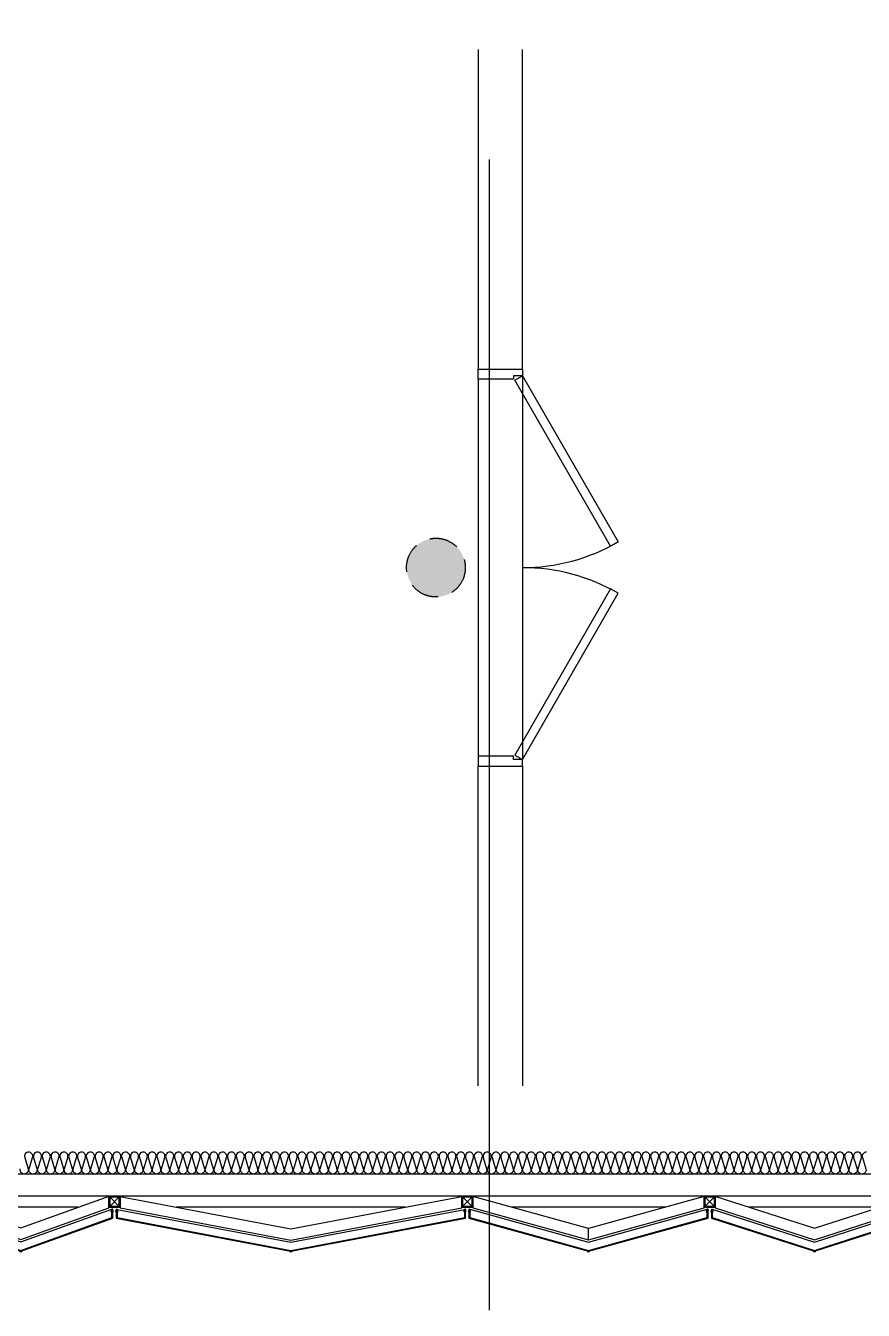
# Model space of a CAD drawing. Header units: millimetres. Extents: x -95754 to 177808, y 34455 to 150605.
# Drawn here: x 96501 to 100300, y 106487 to 112312 of the extents above; entities that cross this region are included whole.
import ezdxf

# ---------------------------------------------------------------- set-up
doc = ezdxf.new("R2010")
doc.units = ezdxf.units.MM
doc.header["$LTSCALE"] = 300
doc.linetypes.add('ghid', pattern=[3, 2, -1])
doc.linetypes.add('HID', pattern=[2.8, 1.8, -1])
for name, color, linetype in [('6FIN', 6, 'Continuous'), ('A-CEN', 1, 'Continuous'), ('A-DOOR', 4, 'Continuous'), ('A-DOOR-1', 1, 'Continuous'), ('A-DOOR-8', 8, 'Continuous'), ('A-WALL-D', 7, 'Continuous'), ('A-갑종방화문', 7, 'Continuous'), ('A-방화문표기', 6, 'ghid'), ('A-하지철물', 55, 'Continuous'), ('alucobond', 4, 'Continuous'), ('ISL', 251, 'Continuous'), ('mold', 4, 'Continuous'), ('SHEET', 6, 'Continuous')]:
    doc.layers.add(name, color=color, linetype=linetype)

# ---------------------------------------------------------------- blocks, each defined once
blk = doc.blocks.new('FDD-2')
at = {"layer": 'A-DOOR', "linetype": 'Continuous'}
for points in [[(-870, 200), (-116.6, 635), (-96.6, 600.4), (-850, 165.4)], [(870, 200), (116.6, 635), (96.6, 600.4), (850, 165.4)], [(-900, 200), (-870, 200), (-870, 160), (-855, 160), (-855, 0), (-900, 0)], [(900, 200), (870, 200), (870, 160), (855, 160), (855, 0), (900, 0)]]:
    blk.add_lwpolyline(points, close=True, dxfattribs=at)
at = {"layer": 'A-DOOR-1', "linetype": 'Continuous'}
for centre, start, end in [((-870, 200), 0, 30), ((870, 200), 150, 180)]:
    blk.add_arc(centre, 870, start, end, dxfattribs=at)
at = {"layer": 'A-DOOR-8', "linetype": 'Continuous'}
for p, q in [((-870, 200), (870, 200)), ((-855, 0), (855, 0))]:
    blk.add_line(p, q, dxfattribs=at)
blk = doc.blocks.new('EX-1100')
at = {"layer": '6FIN', "elevation": 0}
for points in [[(3.2, 204.1), (46.8, 204.1, 0.414214), (50, 207.3), (50, 250.9, 0.414214), (46.8, 254.1), (3.2, 254.1, 0.414214), (0, 250.9), (0, 207.3, 0.414214)], [(1146.8, 204.1), (1103.2, 204.1, -0.414214), (1100, 207.3), (1100, 250.9, -0.414214), (1103.2, 254.1), (1146.8, 254.1, -0.414214), (1150, 250.9), (1150, 207.3, -0.414214)]]:
    blk.add_lwpolyline(points, format="xyb", close=True, dxfattribs=at)
at = {"layer": 'A-하지철물'}
for p, q in [((1100, 254.1), (50, 254.1)), ((923.1, 204.1), (226.9, 204.1)), ((575, 55.9), (575, 107.8))]:
    blk.add_line(p, q, dxfattribs=at)
at = {"layer": 'A-하지철물', "elevation": 0}
blk.add_lwpolyline([(1100, 201.1), (1100, 253), (575, 107.8), (50, 253), (50, 201.1), (575, 55.9)], close=True, dxfattribs=at)
at = {"layer": 'A-하지철물'}
blk.add_circle((575, 4.1), 4.07, dxfattribs=at)
at = {"layer": 'alucobond', "color": 251, "linetype": 'HID', "ltscale": 10}
for p, q in [((30.2, 185.1), (41.5, 185.1)), ((31.5, 182.4), (31.5, 187.8)), ((31.5, 186.6), (39.5, 186.6)), ((31.5, 183.6), (39.5, 183.6)), ((32, 189.3), (32.5, 189.3)), ((32, 180.9), (32.5, 180.9)), ((32.5, 180.9), (32.5, 189.3)), ((38, 182.7), (38, 187.4)), ((39.5, 182.7), (39.5, 187.4)), ((1119.8, 185.1), (1108.5, 185.1)), ((1110.5, 182.7), (1110.5, 187.4)), ((1118.5, 186.6), (1110.5, 186.6)), ((1118.5, 183.6), (1110.5, 183.6)), ((1112, 182.7), (1112, 187.4)), ((1117.5, 180.9), (1117.5, 189.3)), ((1118, 189.3), (1117.5, 189.3)), ((1118, 180.9), (1117.5, 180.9)), ((1118.5, 182.4), (1118.5, 187.8))]:
    blk.add_line(p, q, dxfattribs=at)
at = {"layer": 'alucobond'}
for p, q in [((32.5, 195.1), (36.5, 195.1)), ((1117.5, 195.1), (1113.5, 195.1))]:
    blk.add_line(p, q, dxfattribs=at)
at = {"layer": 'alucobond', "color": 251, "linetype": 'HID', "ltscale": 10, "elevation": 0}
for points in [[(32, 189.3), (31.5, 187.8)], [(32, 180.9), (31.5, 182.4)], [(36.5, 194.5), (575, 45.6), (1113.5, 194.5)], [(1118, 189.3), (1118.5, 187.8)], [(1118, 180.9), (1118.5, 182.4)]]:
    blk.add_lwpolyline(points, dxfattribs=at)
at = {"layer": 'alucobond', "elevation": 0}
for points in [[(32.5, 195.1), (32.5, 154.1), (575, 4.1), (1117.5, 154.1), (1117.5, 195.1)], [(36.5, 195.1), (36.5, 157.1), (575, 8.2), (1113.5, 157.1), (1113.5, 195.1)], [(1113.5, 195.1), (1113.5, 157.2)]]:
    blk.add_lwpolyline(points, dxfattribs=at)
at = {"layer": 'alucobond', "color": 251, "linetype": 'HID', "ltscale": 10, "elevation": 0}
for points in [[(39.5, 186.6, -0.666667), (39.5, 183.6, -1.5)], [(1110.5, 186.6, 0.666667), (1110.5, 183.6, 1.5)]]:
    blk.add_lwpolyline(points, format="xyb", dxfattribs=at)
at = {"layer": 'alucobond', "color": 251, "linetype": 'HID', "ltscale": 10}
for centre, start, end in [((38.7, 187.4), 0, 180), ((38.7, 182.7), 180, 0), ((1111.3, 187.4), 0, 180), ((1111.3, 182.7), 180, 0)]:
    blk.add_arc(centre, 0.75, start, end, dxfattribs=at)
at = {"layer": 'mold', "color": 4, "elevation": 0}
for points in [[(25, 204.1), (25, 202.6)], [(1125, 204.1), (1125, 202.6)]]:
    blk.add_lwpolyline(points, dxfattribs=at)
at = {"layer": 'SHEET', "color": 8}
for p, q in [((46.8, 250.9), (3.2, 207.3)), ((3.2, 250.9), (46.8, 207.3)), ((1103.2, 250.9), (1146.8, 207.3)), ((1146.8, 250.9), (1103.2, 207.3))]:
    blk.add_line(p, q, dxfattribs=at)
at = {"layer": 'SHEET', "color": 8, "elevation": 0}
for points in [[(3.2, 207.3), (46.8, 207.3), (46.8, 250.9), (3.2, 250.9)], [(1146.8, 207.3), (1103.2, 207.3), (1103.2, 250.9), (1146.8, 250.9)]]:
    blk.add_lwpolyline(points, close=True, dxfattribs=at)
blk = doc.blocks.new('EX-850-1')
at = {"layer": '6FIN', "elevation": 0}
for points in [[(3.2, 204.1), (46.8, 204.1, 0.414214), (50, 207.3), (50, 250.9, 0.414214), (46.8, 254.1), (3.2, 254.1, 0.414214), (0, 250.9), (0, 207.3, 0.414214)], [(896.8, 204.1), (853.2, 204.1, -0.414214), (850, 207.3), (850, 250.9, -0.414214), (853.2, 254.1), (896.8, 254.1, -0.414214), (900, 250.9), (900, 207.3, -0.414214)]]:
    blk.add_lwpolyline(points, format="xyb", close=True, dxfattribs=at)
at = {"layer": 'A-하지철물'}
for p, q in [((850, 254.1), (50, 254.1)), ((710.9, 204.1), (189.1, 204.1))]:
    blk.add_line(p, q, dxfattribs=at)
at = {"layer": 'A-하지철물', "elevation": 0}
for points in [[(49.9, 254.1), (450, 110.3), (850.1, 254.1)], [(50, 204.1), (50, 200.9), (450, 57.2), (850, 200.9), (850, 204.1)]]:
    blk.add_lwpolyline(points, dxfattribs=at)
at = {"layer": 'A-하지철물'}
blk.add_circle((450, 4.1), 4.07, dxfattribs=at)
at = {"layer": 'alucobond', "color": 251, "linetype": 'HID', "ltscale": 10}
for p, q in [((30.2, 185.1), (41.5, 185.1)), ((31.5, 182.4), (31.5, 187.8)), ((31.5, 186.6), (39.5, 186.6)), ((31.5, 183.6), (39.5, 183.6)), ((32, 189.3), (32.5, 189.3)), ((32, 180.9), (32.5, 180.9)), ((32.5, 180.9), (32.5, 189.3)), ((38, 182.7), (38, 187.4)), ((39.5, 182.7), (39.5, 187.4)), ((869.8, 185.1), (858.5, 185.1)), ((860.5, 182.7), (860.5, 187.4)), ((868.5, 186.6), (860.5, 186.6)), ((868.5, 183.6), (860.5, 183.6)), ((862, 182.7), (862, 187.4)), ((867.5, 180.9), (867.5, 189.3)), ((868, 189.3), (867.5, 189.3)), ((868, 180.9), (867.5, 180.9)), ((868.5, 182.4), (868.5, 187.8))]:
    blk.add_line(p, q, dxfattribs=at)
at = {"layer": 'alucobond'}
for p, q in [((32.5, 195.1), (36.5, 195.1)), ((867.5, 195.1), (863.5, 195.1))]:
    blk.add_line(p, q, dxfattribs=at)
at = {"layer": 'alucobond', "color": 251, "linetype": 'HID', "ltscale": 10}
for points in [[(32, 189.3), (31.5, 187.8)], [(32, 180.9), (31.5, 182.4)], [(868, 189.3), (868.5, 187.8)], [(868, 180.9), (868.5, 182.4)]]:
    blk.add_lwpolyline(points, dxfattribs=at)
at = {"layer": 'alucobond', "elevation": 0}
for points in [[(32.5, 195.1), (32.5, 154.1), (450, 4.1), (867.5, 154.1), (867.5, 195.1)], [(36.5, 195.1), (36.5, 156.9), (450, 8.3), (863.5, 156.9), (863.5, 195.1)]]:
    blk.add_lwpolyline(points, dxfattribs=at)
at = {"layer": 'alucobond', "color": 251, "linetype": 'HID', "ltscale": 10, "elevation": 0}
blk.add_lwpolyline([(36.5, 195.1), (450, 46.6), (863.5, 195.1)], dxfattribs=at)
at = {"layer": 'alucobond', "color": 251, "linetype": 'HID', "ltscale": 10}
for points in [[(39.5, 186.6, -0.666667), (39.5, 183.6, -1.5)], [(860.5, 186.6, 0.666667), (860.5, 183.6, 1.5)]]:
    blk.add_lwpolyline(points, format="xyb", dxfattribs=at)
for centre, start, end in [((38.7, 187.4), 0, 180), ((38.7, 182.7), 180, 0), ((861.3, 187.4), 0, 180), ((861.3, 182.7), 180, 0)]:
    blk.add_arc(centre, 0.75, start, end, dxfattribs=at)
at = {"layer": 'mold', "color": 4}
for points in [[(25, 204.1), (25, 202.6)], [(875, 204.1), (875, 202.6)]]:
    blk.add_lwpolyline(points, dxfattribs=at)
at = {"layer": 'SHEET', "color": 8}
for p, q in [((46.8, 250.9), (3.2, 207.3)), ((3.2, 250.9), (46.8, 207.3)), ((853.2, 250.9), (896.8, 207.3)), ((896.8, 250.9), (853.2, 207.3))]:
    blk.add_line(p, q, dxfattribs=at)
at = {"layer": 'SHEET', "color": 8, "elevation": 0}
for points in [[(3.2, 207.3), (46.8, 207.3), (46.8, 250.9), (3.2, 250.9)], [(896.8, 207.3), (853.2, 207.3), (853.2, 250.9), (896.8, 250.9)]]:
    blk.add_lwpolyline(points, close=True, dxfattribs=at)
blk = doc.blocks.new('EX-1600')
at = {"layer": '6FIN', "elevation": 0}
for points in [[(3.2, 204.1), (46.8, 204.1, 0.414214), (50, 207.3), (50, 250.9, 0.414214), (46.8, 254.1), (3.2, 254.1, 0.414214), (0, 250.9), (0, 207.3, 0.414214)], [(1646.8, 204.1), (1603.2, 204.1, -0.414214), (1600, 207.3), (1600, 250.9, -0.414214), (1603.2, 254.1), (1646.8, 254.1, -0.414214), (1650, 250.9), (1650, 207.3, -0.414214)]]:
    blk.add_lwpolyline(points, format="xyb", close=True, dxfattribs=at)
at = {"layer": 'A-하지철물'}
for p, q in [((1600, 254.1), (50, 254.1)), ((1344, 204.1), (306, 204.1))]:
    blk.add_line(p, q, dxfattribs=at)
at = {"layer": 'A-하지철물', "elevation": 0}
for points in [[(41.9, 254.1), (825, 105.8), (1608.1, 254.1)], [(50, 204.1), (50, 201.6), (825, 55), (1600, 201.6), (1600, 204.1)]]:
    blk.add_lwpolyline(points, dxfattribs=at)
at = {"layer": 'A-하지철물'}
blk.add_circle((825, 4.1), 4.07, dxfattribs=at)
at = {"layer": 'alucobond', "color": 251, "linetype": 'HID', "ltscale": 10}
for p, q in [((30.2, 185.1), (41.5, 185.1)), ((31.5, 182.4), (31.5, 187.8)), ((31.5, 186.6), (39.5, 186.6)), ((31.5, 183.6), (39.5, 183.6)), ((32, 189.3), (32.5, 189.3)), ((32, 180.9), (32.5, 180.9)), ((32.5, 180.9), (32.5, 189.3)), ((38, 182.7), (38, 187.4)), ((39.5, 182.7), (39.5, 187.4)), ((1619.8, 185.1), (1608.5, 185.1)), ((1610.5, 182.7), (1610.5, 187.4)), ((1618.5, 186.6), (1610.5, 186.6)), ((1618.5, 183.6), (1610.5, 183.6)), ((1612, 182.7), (1612, 187.4)), ((1617.5, 180.9), (1617.5, 189.3)), ((1618, 189.3), (1617.5, 189.3)), ((1618, 180.9), (1617.5, 180.9)), ((1618.5, 182.4), (1618.5, 187.8))]:
    blk.add_line(p, q, dxfattribs=at)
at = {"layer": 'alucobond'}
for p, q in [((32.5, 195.1), (36.5, 195.1)), ((1617.5, 195.1), (1613.5, 195.1))]:
    blk.add_line(p, q, dxfattribs=at)
at = {"layer": 'alucobond', "color": 251, "linetype": 'HID', "ltscale": 10}
for points in [[(32, 189.3), (31.5, 187.8)], [(32, 180.9), (31.5, 182.4)]]:
    blk.add_lwpolyline(points, dxfattribs=at)
at = {"layer": 'alucobond', "elevation": 0}
for points in [[(32.5, 195.1), (32.5, 154.1), (825, 4.1), (1617.5, 154.1), (1617.5, 195.1)], [(36.5, 195.1), (36.5, 157.4), (825, 8.1), (1613.5, 157.4), (1613.5, 195.1)]]:
    blk.add_lwpolyline(points, dxfattribs=at)
at = {"layer": 'alucobond', "color": 251, "linetype": 'HID', "ltscale": 10, "elevation": 0}
for points in [[(36.5, 194), (825, 44.8), (1613.5, 194)], [(1618, 189.3), (1618.5, 187.8)], [(1618, 180.9), (1618.5, 182.4)]]:
    blk.add_lwpolyline(points, dxfattribs=at)
at = {"layer": 'alucobond', "color": 251, "linetype": 'HID', "ltscale": 10}
blk.add_lwpolyline([(39.5, 186.6, -0.666667), (39.5, 183.6, -1.5)], format="xyb", dxfattribs=at)
at = {"layer": 'alucobond', "color": 251, "linetype": 'HID', "ltscale": 10, "elevation": 0}
blk.add_lwpolyline([(1610.5, 186.6, 0.666667), (1610.5, 183.6, 1.5)], format="xyb", dxfattribs=at)
at = {"layer": 'alucobond', "color": 251, "linetype": 'HID', "ltscale": 10}
for centre, start, end in [((38.7, 187.4), 0, 180), ((38.7, 182.7), 180, 0), ((1611.3, 187.4), 0, 180), ((1611.3, 182.7), 180, 0)]:
    blk.add_arc(centre, 0.75, start, end, dxfattribs=at)
at = {"layer": 'mold', "color": 4}
blk.add_lwpolyline([(25, 204.1), (25, 202.6)], dxfattribs=at)
at = {"layer": 'mold', "color": 4, "elevation": 0}
blk.add_lwpolyline([(1625, 204.1), (1625, 202.6)], dxfattribs=at)
at = {"layer": 'SHEET', "color": 8}
for p, q in [((46.8, 250.9), (3.2, 207.3)), ((3.2, 250.9), (46.8, 207.3)), ((1603.2, 250.9), (1646.8, 207.3)), ((1646.8, 250.9), (1603.2, 207.3))]:
    blk.add_line(p, q, dxfattribs=at)
at = {"layer": 'SHEET', "color": 8, "elevation": 0}
for points in [[(3.2, 207.3), (46.8, 207.3), (46.8, 250.9), (3.2, 250.9)], [(1646.8, 207.3), (1603.2, 207.3), (1603.2, 250.9), (1646.8, 250.9)]]:
    blk.add_lwpolyline(points, close=True, dxfattribs=at)
blk = doc.blocks.new('EX-950-1')
at = {"layer": '6FIN', "elevation": 0}
for points in [[(3.2, 204.1), (46.8, 204.1, 0.414214), (50, 207.3), (50, 250.9, 0.414214), (46.8, 254.1), (3.2, 254.1, 0.414214), (0, 250.9), (0, 207.3, 0.414214)], [(996.8, 204.1), (953.2, 204.1, -0.414214), (950, 207.3), (950, 250.9, -0.414214), (953.2, 254.1), (996.8, 254.1, -0.414214), (1000, 250.9), (1000, 207.3, -0.414214)]]:
    blk.add_lwpolyline(points, format="xyb", close=True, dxfattribs=at)
at = {"layer": 'A-하지철물'}
for p, q in [((950, 254.1), (50, 254.1)), ((796, 204.1), (204, 204.1))]:
    blk.add_line(p, q, dxfattribs=at)
at = {"layer": 'A-하지철물', "elevation": 0}
for points in [[(48.1, 254.1), (500, 109.1), (951.9, 254.1)], [(50, 204.1), (50, 201), (500, 56.6), (950, 201), (950, 204.1)]]:
    blk.add_lwpolyline(points, dxfattribs=at)
at = {"layer": 'A-하지철물'}
blk.add_circle((500, 4.1), 4.07, dxfattribs=at)
at = {"layer": 'alucobond', "color": 251, "linetype": 'HID', "ltscale": 10}
for p, q in [((30.2, 185.1), (41.5, 185.1)), ((31.5, 182.4), (31.5, 187.8)), ((31.5, 186.6), (39.5, 186.6)), ((31.5, 183.6), (39.5, 183.6)), ((32, 189.3), (32.5, 189.3)), ((32, 180.9), (32.5, 180.9)), ((32.5, 180.9), (32.5, 189.3)), ((38, 182.7), (38, 187.4)), ((39.5, 182.7), (39.5, 187.4)), ((969.8, 185.1), (958.5, 185.1)), ((960.5, 182.7), (960.5, 187.4)), ((968.5, 186.6), (960.5, 186.6)), ((968.5, 183.6), (960.5, 183.6)), ((962, 182.7), (962, 187.4)), ((967.5, 180.9), (967.5, 189.3)), ((968, 189.3), (967.5, 189.3)), ((968, 180.9), (967.5, 180.9)), ((968.5, 182.4), (968.5, 187.8))]:
    blk.add_line(p, q, dxfattribs=at)
at = {"layer": 'alucobond'}
for p, q in [((32.5, 195.1), (36.5, 195.1)), ((967.5, 195.1), (963.5, 195.1))]:
    blk.add_line(p, q, dxfattribs=at)
at = {"layer": 'alucobond', "color": 251, "linetype": 'HID', "ltscale": 10}
for points in [[(32, 189.3), (31.5, 187.8)], [(32, 180.9), (31.5, 182.4)], [(968, 189.3), (968.5, 187.8)], [(968, 180.9), (968.5, 182.4)]]:
    blk.add_lwpolyline(points, dxfattribs=at)
at = {"layer": 'alucobond', "elevation": 0}
for points in [[(32.5, 195.1), (32.5, 154.1), (500, 4.1), (967.5, 154.1), (967.5, 195.1)], [(36.5, 195.1), (36.5, 157), (500, 8.3), (963.5, 157), (963.5, 195.1)]]:
    blk.add_lwpolyline(points, dxfattribs=at)
at = {"layer": 'alucobond', "color": 251, "linetype": 'HID', "ltscale": 10, "elevation": 0}
blk.add_lwpolyline([(36.5, 194.8), (500, 46.1), (963.5, 194.8)], dxfattribs=at)
at = {"layer": 'alucobond', "color": 251, "linetype": 'HID', "ltscale": 10}
for points in [[(39.5, 186.6, -0.666667), (39.5, 183.6, -1.5)], [(960.5, 186.6, 0.666667), (960.5, 183.6, 1.5)]]:
    blk.add_lwpolyline(points, format="xyb", dxfattribs=at)
for centre, start, end in [((38.7, 187.4), 0, 180), ((38.7, 182.7), 180, 0), ((961.3, 187.4), 0, 180), ((961.3, 182.7), 180, 0)]:
    blk.add_arc(centre, 0.75, start, end, dxfattribs=at)
at = {"layer": 'mold', "color": 4}
for points in [[(25, 204.1), (25, 202.6)], [(975, 204.1), (975, 202.6)]]:
    blk.add_lwpolyline(points, dxfattribs=at)
at = {"layer": 'SHEET', "color": 8}
for p, q in [((46.8, 250.9), (3.2, 207.3)), ((3.2, 250.9), (46.8, 207.3)), ((953.2, 250.9), (996.8, 207.3)), ((996.8, 250.9), (953.2, 207.3))]:
    blk.add_line(p, q, dxfattribs=at)
at = {"layer": 'SHEET', "color": 8, "elevation": 0}
for points in [[(3.2, 207.3), (46.8, 207.3), (46.8, 250.9), (3.2, 250.9)], [(996.8, 207.3), (953.2, 207.3), (953.2, 250.9), (996.8, 250.9)]]:
    blk.add_lwpolyline(points, close=True, dxfattribs=at)
blk = doc.blocks.new('SYM-갑종방화문')
at = {"layer": 'A-방화문표기'}
blk.add_hatch(color=251, dxfattribs=at).paths.add_polyline_path([(-600, 0, 1), (600, 0, 1)])
at = {"layer": 'A-방화문표기', "color": 251}
blk.add_circle((0, 0), 600, dxfattribs=at)
blk = doc.blocks.new('A$C1B410CB1')
at = {"layer": 'A-갑종방화문', "xscale": 0.1666666666666667, "yscale": 0.1666666666666667, "zscale": 0.1666666666666667}
blk.add_blockref('SYM-갑종방화문', (100, 100), dxfattribs=at)

msp = doc.modelspace()

# ---------------------------------------------------------------- linework, layer by layer
at = {"layer": 'A-CEN'}
msp.add_line((98603.6, 111705), (98603.6, 106487.3), dxfattribs=at)
at = {"layer": 'A-WALL-D', "elevation": 0}
for points in [[(98553.6, 112205), (98553.6, 110755), (98753.6, 110755), (98753.6, 112205)], [(98553.6, 107505), (98553.6, 108955), (98753.6, 108955), (98753.6, 107505)]]:
    msp.add_lwpolyline(points, dxfattribs=at)
at = {"layer": 'ISL', "elevation": 0}
msp.add_lwpolyline([(177453.6, 135425), (177453.6, 107105), (92053.6, 107105), (92053.6, 121780)], dxfattribs=at)
msp.add_lwpolyline([(100314, 107205, 0.509267), (100296.4, 107180.8), (100311.7, 107129.3, -1.372593), (100276.4, 107129.3), (100291.7, 107180.8, 0.509267), (100274, 107205, 0.509267), (100256.4, 107180.8), (100271.7, 107129.3, -1.372593), (100236.4, 107129.3), (100251.7, 107180.8, 0.509267), (100234, 107205, 0.509267), (100216.4, 107180.8), (100231.7, 107129.3, -1.372593), (100196.4, 107129.3), (100211.7, 107180.8, 0.509267), (100194, 107205, 0.509267), (100176.4, 107180.8), (100191.7, 107129.3, -1.372593), (100156.4, 107129.3), (100171.7, 107180.8, 0.509267), (100154, 107205, 0.509267), (100136.4, 107180.8), (100151.7, 107129.3, -1.372593), (100116.4, 107129.3), (100131.7, 107180.8, 0.509267), (100114, 107205, 0.509267), (100096.4, 107180.8), (100111.7, 107129.3, -1.372593), (100076.4, 107129.3), (100091.7, 107180.8, 0.509267), (100074, 107205, 0.509267), (100056.4, 107180.8), (100071.7, 107129.3, -1.372593), (100036.4, 107129.3), (100051.7, 107180.8, 0.509267), (100034, 107205, 0.509267), (100016.4, 107180.8), (100031.7, 107129.3, -1.372593), (99996.4, 107129.3), (100011.7, 107180.8, 0.509267), (99994, 107205, 0.509267), (99976.4, 107180.8), (99991.7, 107129.3, -1.372593), (99956.4, 107129.3), (99971.7, 107180.8, 0.509267), (99954, 107205, 0.509267), (99936.4, 107180.8), (99951.7, 107129.3, -1.372593), (99916.4, 107129.3), (99931.7, 107180.8, 0.509267), (99914, 107205, 0.509267), (99896.4, 107180.8), (99911.7, 107129.3, -1.372593), (99876.4, 107129.3), (99891.7, 107180.8, 0.509267), (99874, 107205, 0.509267), (99856.4, 107180.8), (99871.7, 107129.3, -1.372593), (99836.4, 107129.3), (99851.7, 107180.8, 0.509267), (99834, 107205, 0.509267), (99816.4, 107180.8), (99831.7, 107129.3, -1.372593), (99796.4, 107129.3), (99811.7, 107180.8, 0.509267), (99794, 107205, 0.509267), (99776.4, 107180.8), (99791.7, 107129.3, -1.372593), (99756.4, 107129.3), (99771.7, 107180.8, 0.509267), (99754, 107205, 0.509267), (99736.4, 107180.8), (99751.7, 107129.3, -1.372593), (99716.4, 107129.3), (99731.7, 107180.8, 0.509267), (99714.1, 107205, 0.509267), (99696.4, 107180.8), (99711.7, 107129.3, -1.372593), (99676.4, 107129.3), (99691.7, 107180.8, 0.509267), (99674.1, 107205, 0.509267), (99656.4, 107180.8), (99671.7, 107129.3, -1.372593), (99636.4, 107129.3), (99651.7, 107180.8, 0.509267), (99634.1, 107205, 0.509267), (99616.4, 107180.8), (99631.7, 107129.3, -1.372593), (99596.4, 107129.3), (99611.7, 107180.8, 0.509267), (99594.1, 107205, 0.509267), (99576.4, 107180.8), (99591.7, 107129.3, -1.372593), (99556.4, 107129.3), (99571.7, 107180.8, 0.509267), (99554.1, 107205, 0.509267), (99536.4, 107180.8), (99551.7, 107129.3, -1.372593), (99516.4, 107129.3), (99531.7, 107180.8, 0.509267), (99514.1, 107205, 0.509267), (99496.4, 107180.8), (99511.7, 107129.3, -1.372593), (99476.4, 107129.3), (99491.7, 107180.8, 0.509267), (99474.1, 107205, 0.509267), (99456.4, 107180.8), (99471.7, 107129.3, -1.372593), (99436.4, 107129.3), (99451.7, 107180.8, 0.509267), (99434.1, 107205, 0.509267), (99416.4, 107180.8), (99431.7, 107129.3, -1.372593), (99396.4, 107129.3), (99411.7, 107180.8, 0.509267), (99394.1, 107205, 0.509267), (99376.4, 107180.8), (99391.7, 107129.3, -1.372593), (99356.4, 107129.3), (99371.7, 107180.8, 0.509267), (99354.1, 107205, 0.509267), (99336.4, 107180.8), (99351.7, 107129.3, -1.372593), (99316.4, 107129.3), (99331.7, 107180.8, 0.509267), (99314.1, 107205, 0.509267), (99296.4, 107180.8), (99311.7, 107129.3, -1.372593), (99276.4, 107129.3), (99291.7, 107180.8, 0.509267), (99274.1, 107205, 0.509267), (99256.4, 107180.8), (99271.7, 107129.3, -1.372593), (99236.4, 107129.3), (99251.7, 107180.8, 0.509267), (99234.1, 107205, 0.509267), (99216.4, 107180.8), (99231.7, 107129.3, -1.372593), (99196.4, 107129.3), (99211.7, 107180.8, 0.509267), (99194.1, 107205, 0.509267), (99176.4, 107180.8), (99191.7, 107129.3, -1.372593), (99156.4, 107129.3), (99171.7, 107180.8, 0.509267), (99154.1, 107205, 0.509267), (99136.4, 107180.8), (99151.7, 107129.3, -1.372593), (99116.4, 107129.3), (99131.7, 107180.8, 0.509267), (99114.1, 107205, 0.509267), (99096.4, 107180.8), (99111.7, 107129.3, -1.372593), (99076.4, 107129.3), (99091.7, 107180.8, 0.509267), (99074.1, 107205, 0.509267), (99056.4, 107180.8), (99071.7, 107129.3, -1.372593), (99036.4, 107129.3), (99051.7, 107180.8, 0.509267), (99034.1, 107205, 0.509267), (99016.4, 107180.8), (99031.7, 107129.3, -1.372593), (98996.4, 107129.3), (99011.7, 107180.8, 0.509267), (98994.1, 107205, 0.509267), (98976.4, 107180.8), (98991.7, 107129.3, -1.372593), (98956.4, 107129.3), (98971.7, 107180.8, 0.509267), (98954.1, 107205, 0.509267), (98936.4, 107180.8), (98951.7, 107129.3, -1.372593), (98916.4, 107129.3), (98931.7, 107180.8, 0.509267), (98914.1, 107205, 0.509267), (98896.4, 107180.8), (98911.7, 107129.3, -1.372593), (98876.4, 107129.3), (98891.7, 107180.8, 0.509267), (98874.1, 107205, 0.509267), (98856.4, 107180.8), (98871.7, 107129.3, -1.372593), (98836.4, 107129.3), (98851.7, 107180.8, 0.509267), (98834.1, 107205, 0.509267), (98816.4, 107180.8), (98831.7, 107129.3, -1.372593), (98796.4, 107129.3), (98811.7, 107180.8, 0.509267), (98794.1, 107205, 0.509267), (98776.4, 107180.8), (98791.7, 107129.3, -1.372593), (98756.4, 107129.3), (98771.7, 107180.8, 0.509267), (98754.1, 107205, 0.509267), (98736.4, 107180.8), (98751.7, 107129.3, -1.372593), (98716.4, 107129.3), (98731.7, 107180.8, 0.509267), (98714.1, 107205, 0.509267), (98696.4, 107180.8), (98711.7, 107129.3, -1.372593), (98676.4, 107129.3), (98691.7, 107180.8, 0.509267), (98674.1, 107205, 0.509267), (98656.4, 107180.8), (98671.7, 107129.3, -1.372593), (98636.4, 107129.3), (98651.7, 107180.8, 0.509267), (98634.1, 107205, 0.509267), (98616.4, 107180.8), (98631.7, 107129.3, -1.372593), (98596.4, 107129.3), (98611.7, 107180.8, 0.509267), (98594.1, 107205, 0.509267), (98576.4, 107180.8), (98591.7, 107129.3, -1.372593), (98556.4, 107129.3), (98571.7, 107180.8, 0.509267), (98554.1, 107205, 0.509267), (98536.4, 107180.8), (98551.7, 107129.3, -1.372593), (98516.4, 107129.3), (98531.7, 107180.8, 0.509267), (98514.1, 107205, 0.509267), (98496.4, 107180.8), (98511.7, 107129.3, -1.372593), (98476.4, 107129.3), (98491.7, 107180.8, 0.509267), (98474.1, 107205, 0.509267), (98456.4, 107180.8), (98471.7, 107129.3, -1.372593), (98436.4, 107129.3), (98451.7, 107180.8, 0.509267), (98434.1, 107205, 0.509267), (98416.4, 107180.8), (98431.7, 107129.3, -1.372593), (98396.4, 107129.3), (98411.7, 107180.8, 0.509267), (98394.1, 107205, 0.509267), (98376.4, 107180.8), (98391.7, 107129.3, -1.372593), (98356.4, 107129.3), (98371.7, 107180.8, 0.509267), (98354.1, 107205, 0.509267), (98336.4, 107180.8), (98351.7, 107129.3, -1.372593), (98316.4, 107129.3), (98331.7, 107180.8, 0.509267), (98314.1, 107205, 0.509267), (98296.4, 107180.8), (98311.7, 107129.3, -1.372593), (98276.4, 107129.3), (98291.7, 107180.8, 0.509267), (98274.1, 107205, 0.509267), (98256.4, 107180.8), (98271.7, 107129.3, -1.372593), (98236.4, 107129.3), (98251.7, 107180.8, 0.509267), (98234.1, 107205, 0.509267), (98216.4, 107180.8), (98231.7, 107129.3, -1.372593), (98196.4, 107129.3), (98211.7, 107180.8, 0.509267), (98194.1, 107205, 0.509267), (98176.4, 107180.8), (98191.7, 107129.3, -1.372593), (98156.4, 107129.3), (98171.7, 107180.8, 0.509267), (98154.1, 107205, 0.509267), (98136.4, 107180.8), (98151.7, 107129.3, -1.372593), (98116.4, 107129.3), (98131.7, 107180.8, 0.509267), (98114.1, 107205, 0.509267), (98096.4, 107180.8), (98111.7, 107129.3, -1.372593), (98076.4, 107129.3), (98091.7, 107180.8, 0.509267), (98074.1, 107205, 0.509267), (98056.4, 107180.8), (98071.7, 107129.3, -1.372593), (98036.4, 107129.3), (98051.7, 107180.8, 0.509267), (98034.1, 107205, 0.509267), (98016.4, 107180.8), (98031.7, 107129.3, -1.372593), (97996.4, 107129.3), (98011.7, 107180.8, 0.509267), (97994.1, 107205, 0.509267), (97976.4, 107180.8), (97991.7, 107129.3, -1.372593), (97956.4, 107129.3), (97971.7, 107180.8, 0.509267), (97954.1, 107205, 0.509267), (97936.4, 107180.8), (97951.7, 107129.3, -1.372593), (97916.4, 107129.3), (97931.7, 107180.8, 0.509267), (97914.1, 107205, 0.509267), (97896.4, 107180.8), (97911.7, 107129.3, -1.372593), (97876.4, 107129.3), (97891.7, 107180.8, 0.509267), (97874.1, 107205, 0.509267), (97856.4, 107180.8), (97871.7, 107129.3, -1.372593), (97836.4, 107129.3), (97851.7, 107180.8, 0.509267), (97834.1, 107205, 0.509267), (97816.4, 107180.8), (97831.7, 107129.3, -1.372593), (97796.4, 107129.3), (97811.7, 107180.8, 0.509267), (97794.1, 107205, 0.509267), (97776.4, 107180.8), (97791.7, 107129.3, -1.372593), (97756.4, 107129.3), (97771.7, 107180.8, 0.509267), (97754.1, 107205, 0.509267), (97736.4, 107180.8), (97751.7, 107129.3, -1.372593), (97716.4, 107129.3), (97731.7, 107180.8, 0.509267), (97714.1, 107205, 0.509267), (97696.4, 107180.8), (97711.7, 107129.3, -1.372593), (97676.4, 107129.3), (97691.7, 107180.8, 0.509267), (97674.1, 107205, 0.509267), (97656.4, 107180.8), (97671.7, 107129.3, -1.372593), (97636.4, 107129.3), (97651.7, 107180.8, 0.509267), (97634.1, 107205, 0.509267), (97616.4, 107180.8), (97631.7, 107129.3, -1.372593), (97596.4, 107129.3), (97611.7, 107180.8, 0.509267), (97594.1, 107205, 0.509267), (97576.4, 107180.8), (97591.7, 107129.3, -1.372593), (97556.4, 107129.3), (97571.7, 107180.8, 0.509267), (97554.1, 107205, 0.509267), (97536.4, 107180.8), (97551.7, 107129.3, -1.372593), (97516.4, 107129.3), (97531.7, 107180.8, 0.509267), (97514.1, 107205, 0.509267), (97496.4, 107180.8), (97511.7, 107129.3, -1.372593), (97476.4, 107129.3), (97491.7, 107180.8, 0.509267), (97474.1, 107205, 0.509267), (97456.4, 107180.8), (97471.7, 107129.3, -1.372593), (97436.4, 107129.3), (97451.7, 107180.8, 0.509267), (97434.1, 107205, 0.509267), (97416.4, 107180.8), (97431.7, 107129.3, -1.372593), (97396.4, 107129.3), (97411.7, 107180.8, 0.509267), (97394.1, 107205, 0.509267), (97376.4, 107180.8), (97391.7, 107129.3, -1.372593), (97356.4, 107129.3), (97371.7, 107180.8, 0.509267), (97354.1, 107205, 0.509267), (97336.4, 107180.8), (97351.7, 107129.3, -1.372593), (97316.4, 107129.3), (97331.7, 107180.8, 0.509267), (97314.1, 107205, 0.509267), (97296.4, 107180.8), (97311.7, 107129.3, -1.372593), (97276.4, 107129.3), (97291.7, 107180.8, 0.509267), (97274.1, 107205, 0.509267), (97256.4, 107180.8), (97271.7, 107129.3, -1.372593), (97236.4, 107129.3), (97251.7, 107180.8, 0.509267), (97234.1, 107205, 0.509267), (97216.4, 107180.8), (97231.7, 107129.3, -1.372593), (97196.4, 107129.3), (97211.7, 107180.8, 0.509267), (97194.1, 107205, 0.509267), (97176.4, 107180.8), (97191.7, 107129.3, -1.372593), (97156.4, 107129.3), (97171.7, 107180.8, 0.509267), (97154.1, 107205, 0.509267), (97136.4, 107180.8), (97151.7, 107129.3, -1.372593), (97116.4, 107129.3), (97131.7, 107180.8, 0.509267), (97114.1, 107205, 0.509267), (97096.4, 107180.8), (97111.7, 107129.3, -1.372593), (97076.4, 107129.3), (97091.7, 107180.8, 0.509267), (97074.1, 107205, 0.509267), (97056.4, 107180.8), (97071.7, 107129.3, -1.372593), (97036.4, 107129.3), (97051.7, 107180.8, 0.509267), (97034.1, 107205, 0.509267), (97016.4, 107180.8), (97031.7, 107129.3, -1.372593), (96996.4, 107129.3), (97011.7, 107180.8, 0.509267), (96994.1, 107205, 0.509267), (96976.4, 107180.8), (96991.7, 107129.3, -1.372593), (96956.4, 107129.3), (96971.7, 107180.8, 0.509267), (96954.1, 107205, 0.509267), (96936.4, 107180.8), (96951.7, 107129.3, -1.372593), (96916.4, 107129.3), (96931.7, 107180.8, 0.509267), (96914.1, 107205, 0.509267), (96896.4, 107180.8), (96911.7, 107129.3, -1.372593), (96876.4, 107129.3), (96891.7, 107180.8, 0.509267), (96874.1, 107205, 0.509267), (96856.4, 107180.8), (96871.7, 107129.3, -1.372593), (96836.4, 107129.3), (96851.7, 107180.8, 0.509267), (96834.1, 107205, 0.509267), (96816.4, 107180.8), (96831.7, 107129.3, -1.372593), (96796.4, 107129.3), (96811.7, 107180.8, 0.509267), (96794.1, 107205, 0.509267), (96776.4, 107180.8), (96791.7, 107129.3, -1.372593), (96756.4, 107129.3), (96771.7, 107180.8, 0.509267), (96754.1, 107205, 0.509267), (96736.4, 107180.8), (96751.7, 107129.3, -1.372593), (96716.4, 107129.3), (96731.7, 107180.8, 0.509267), (96714.1, 107205, 0.509267), (96696.4, 107180.8), (96711.7, 107129.3, -1.372593), (96676.4, 107129.3), (96691.7, 107180.8, 0.509267), (96674.1, 107205, 0.509267), (96656.4, 107180.8), (96671.7, 107129.3, -1.372593), (96636.4, 107129.3), (96651.7, 107180.8, 0.509267), (96634.1, 107205, 0.509267), (96616.4, 107180.8), (96631.7, 107129.3, -1.372593), (96596.4, 107129.3), (96611.7, 107180.8, 0.509267), (96594.1, 107205, 0.509267), (96576.4, 107180.8), (96591.7, 107129.3, -1.372593), (96556.4, 107129.3), (96571.7, 107180.8, 0.509267), (96554.1, 107205, 0.509267), (96536.4, 107180.8), (96551.7, 107129.3, -1.372593), (96516.4, 107129.3), (96531.7, 107180.8, 0.509267), (96514.1, 107205, 0.509267), (96496.4, 107180.8), (96511.7, 107129.3, -1.372593), (96476.4, 107129.3)], format="xyb", dxfattribs=at)

# ---------------------------------------------------------------- block references
at = {"layer": 'A-DOOR', "rotation": 270}
msp.add_blockref('FDD-2', (98553.6, 109855), dxfattribs=at)
at = {"layer": 'A-갑종방화문', "xscale": 1.333333333333056, "yscale": 1.333333333333056, "zscale": 1.333333333333056, "rotation": 270}
msp.add_blockref('A$C1B410CB1', (98228.3, 109988.4), dxfattribs=at)
at = {"layer": 'A-하지철물'}
for name, p in [('EX-850-1', (96028.6, 106750.9)), ('EX-1600', (96878.6, 106750.9)), ('EX-1100', (98478.6, 106750.9)), ('EX-950-1', (99578.6, 106750.9))]:
    msp.add_blockref(name, p, dxfattribs=at)

doc.saveas('drawing.dxf')
